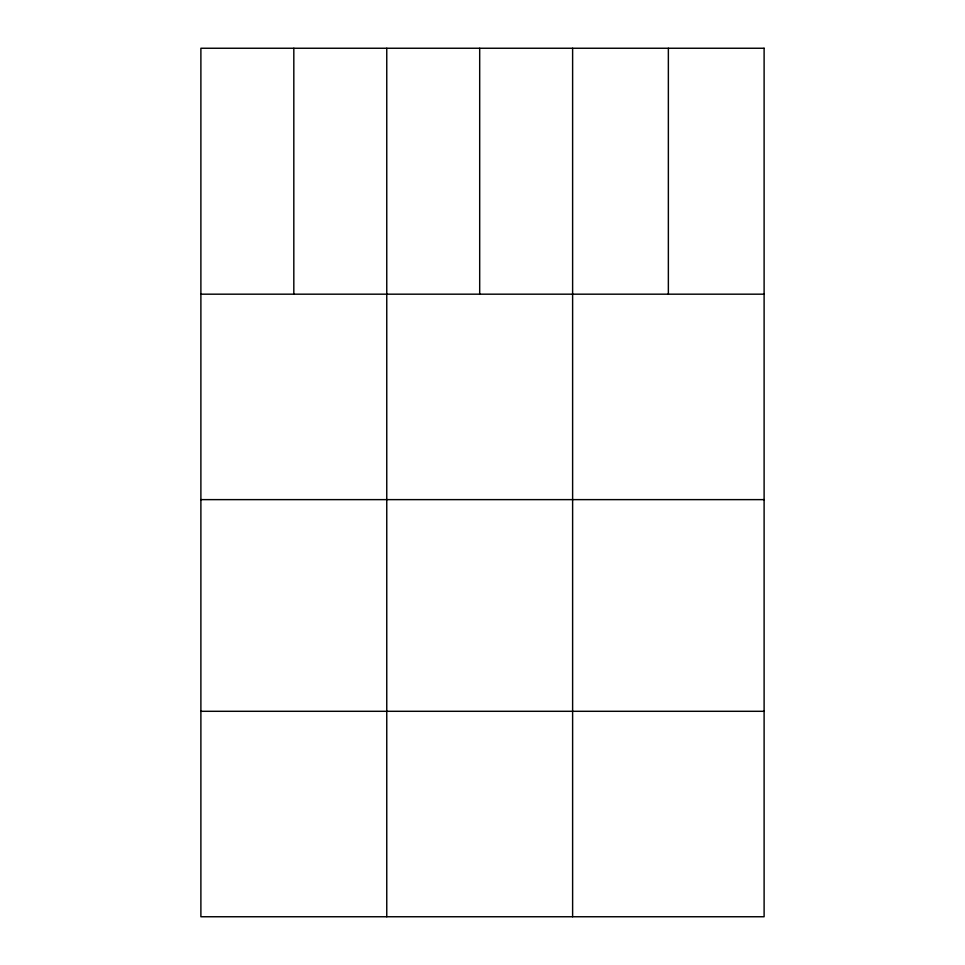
<?xml version="1.0" encoding="UTF-8"?>
<svg xmlns="http://www.w3.org/2000/svg" width="965" height="965" viewBox="0 0 965 965"><rect width="100%" height="100%" fill="white"/><g stroke="black" fill="none" stroke-linecap="round" stroke-linejoin="round"><path stroke-width="1.45" d="M200.889 294.18L764.111 294.18M200.889 499.629L764.111 499.629M200.889 711.301L764.111 711.301M668.359 48.25L668.359 294.18M572.619 48.25L572.619 916.75M479.689 48.25L479.689 294.18M386.76 48.25L386.76 916.75M293.818 48.25L293.818 294.18M764.111 48.25L200.889 48.25L200.889 916.75L764.111 916.75L764.111 48.25"/></g></svg>
